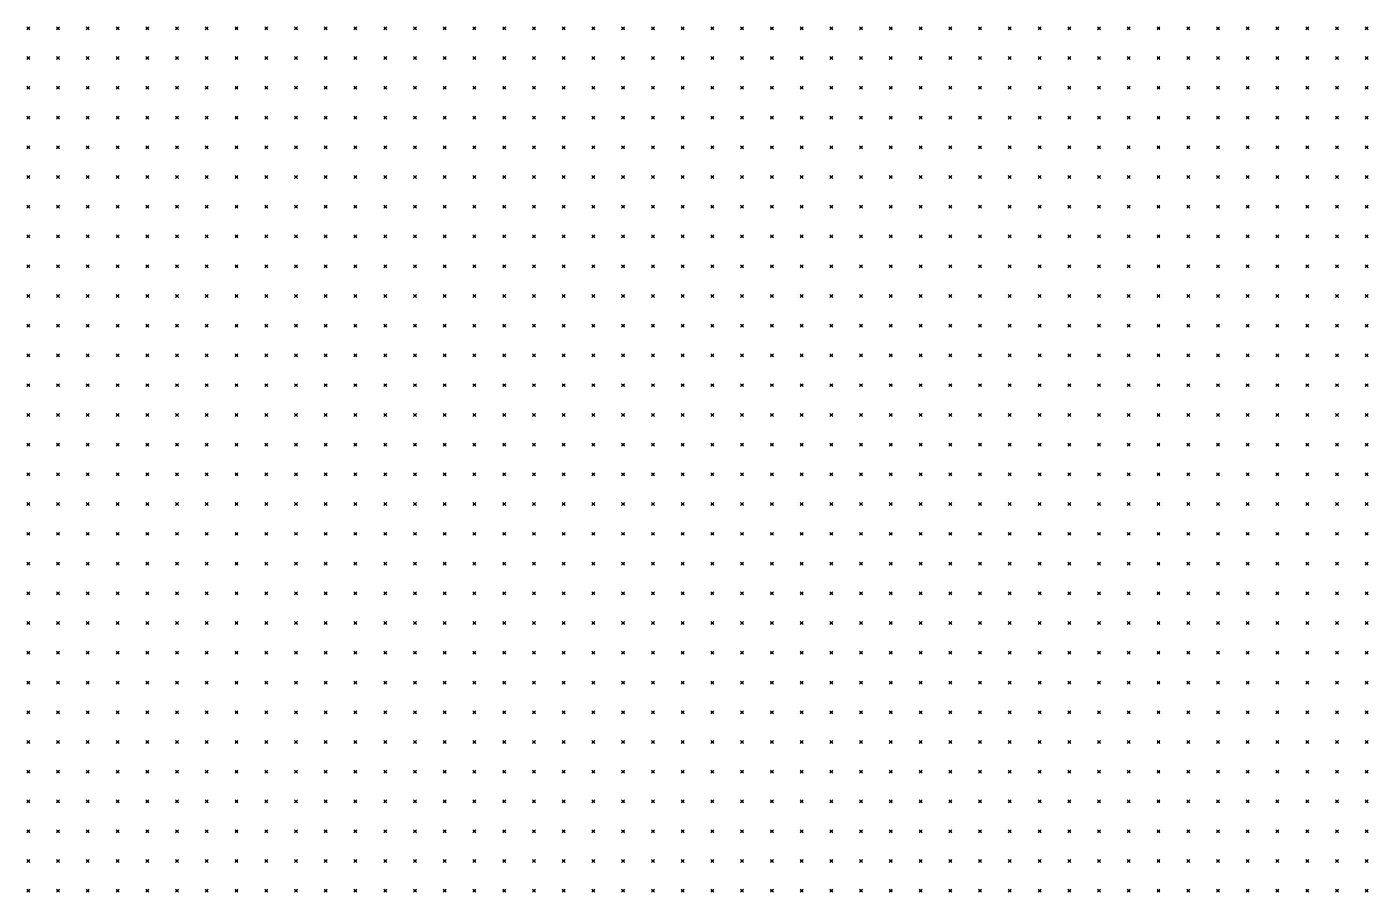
# Model space of a CAD drawing. Header units: metres. Extents: x 441556 to 446409, y 432338 to 461058.
# Drawn here: x 443820.1 to 443955.3, y 446381 to 446468.3 of the extents above; entities that cross this region are included whole.
import ezdxf

# ---------------------------------------------------------------- set-up
doc = ezdxf.new("R2010")
doc.units = ezdxf.units.M
doc.header["$MEASUREMENT"] = 0
doc.header["$PDMODE"] = 35
doc.header["$PDSIZE"] = 0.15
doc.layers.add('DTM-NOK-RevN_POINTS', color=91, linetype='Continuous')

msp = doc.modelspace()

# ---------------------------------------------------------------- linework, layer by layer
at = {"layer": 'DTM-NOK-RevN_POINTS'}
for p in [(443820.218, 446468.13, 390.985), (443823.217, 446468.13, 391.127), (443826.217, 446468.13, 391.401), (443829.216, 446468.13, 391.705), (443832.215, 446468.13, 391.926), (443835.215, 446468.13, 392.197), (443838.214, 446468.13, 392.33), (443841.213, 446468.13, 392.524), (443844.213, 446468.13, 392.524), (443847.212, 446468.13, 392.703), (443850.212, 446468.13, 392.93), (443853.211, 446468.13, 393.274), (443856.21, 446468.13, 393.305), (443859.21, 446468.13, 393.556), (443862.209, 446468.13, 393.465), (443865.208, 446468.13, 393.552), (443868.208, 446468.13, 393.683), (443871.207, 446468.13, 393.956), (443874.206, 446468.13, 394.434), (443877.206, 446468.13, 394.216), (443880.205, 446468.13, 393.683), (443883.205, 446468.13, 393.668), (443886.204, 446468.13, 394.244), (443889.203, 446468.13, 394.38), (443892.203, 446468.13, 394.377), (443895.202, 446468.13, 394.673), (443898.201, 446468.13, 394.567), (443901.201, 446468.13, 394.815), (443904.2, 446468.13, 394.869), (443907.199, 446468.13, 395.172), (443910.199, 446468.13, 395.355), (443913.198, 446468.13, 395.365), (443916.197, 446468.13, 395.409), (443919.197, 446468.13, 395.561), (443922.196, 446468.13, 395.744), (443925.196, 446468.13, 395.605), (443928.195, 446468.13, 395.557), (443931.194, 446468.13, 395.527), (443934.194, 446468.13, 395.519), (443937.193, 446468.13, 395.564), (443940.192, 446468.13, 395.575), (443943.192, 446468.13, 395.694), (443946.191, 446468.13, 395.656), (443949.19, 446468.13, 395.692), (443952.19, 446468.13, 395.609), (443955.189, 446468.13, 395.585), (443820.218, 446465.131, 391.518), (443823.217, 446465.131, 391.84), (443826.217, 446465.131, 392.115), (443829.216, 446465.131, 392.398), (443832.215, 446465.131, 392.664), (443835.215, 446465.131, 392.997), (443838.214, 446465.131, 393.18), (443841.213, 446465.131, 393.377), (443844.213, 446465.131, 393.5), (443847.212, 446465.131, 393.646), (443850.212, 446465.131, 393.909), (443853.211, 446465.131, 393.968), (443856.21, 446465.131, 394.068), (443859.21, 446465.131, 394.133), (443862.209, 446465.131, 394.186), (443865.208, 446465.131, 394.496), (443868.208, 446465.131, 395.043), (443871.207, 446465.131, 395.32), (443874.206, 446465.131, 395.02), (443877.206, 446465.131, 394.433), (443880.205, 446465.131, 394.308), (443883.205, 446465.131, 394.97), (443886.204, 446465.131, 394.957), (443889.203, 446465.131, 395.013), (443892.203, 446465.131, 395.169), (443895.202, 446465.131, 395.268), (443898.201, 446465.131, 395.289), (443901.201, 446465.131, 395.395), (443904.2, 446465.131, 395.632), (443907.199, 446465.131, 395.9), (443910.199, 446465.131, 395.989), (443913.198, 446465.131, 396.137), (443916.197, 446465.131, 396.231), (443919.197, 446465.131, 396.29), (443922.196, 446465.131, 396.418), (443925.196, 446465.131, 396.413), (443928.195, 446465.131, 396.273), (443931.194, 446465.131, 396.314), (443934.194, 446465.131, 396.291), (443937.193, 446465.131, 396.25), (443940.192, 446465.131, 396.374), (443943.192, 446465.131, 396.435), (443946.191, 446465.131, 396.462), (443949.19, 446465.131, 396.482), (443952.19, 446465.131, 396.539), (443955.189, 446465.131, 396.511), (443820.218, 446462.131, 392.118), (443823.217, 446462.131, 392.489), (443826.217, 446462.131, 392.779), (443829.216, 446462.131, 393.125), (443832.215, 446462.131, 393.476), (443835.215, 446462.131, 393.718), (443838.214, 446462.131, 393.903), (443841.213, 446462.131, 394.057), (443844.213, 446462.131, 394.38), (443847.212, 446462.131, 394.419), (443850.212, 446462.131, 394.641), (443853.211, 446462.131, 394.743), (443856.21, 446462.131, 394.745), (443859.21, 446462.131, 394.813), (443862.209, 446462.131, 395.26), (443865.208, 446462.131, 395.58), (443868.208, 446462.131, 395.896), (443871.207, 446462.131, 395.849), (443874.206, 446462.131, 395.344), (443877.206, 446462.131, 394.876), (443880.205, 446462.131, 395.362), (443883.205, 446462.131, 395.704), (443886.204, 446462.131, 395.604), (443889.203, 446462.131, 395.785), (443892.203, 446462.131, 395.952), (443895.202, 446462.131, 395.962), (443898.201, 446462.131, 395.984), (443901.201, 446462.131, 396.033), (443904.2, 446462.131, 396.254), (443907.199, 446462.131, 396.533), (443910.199, 446462.131, 396.774), (443913.198, 446462.131, 396.941), (443916.197, 446462.131, 397.08), (443919.197, 446462.131, 397.163), (443922.196, 446462.131, 397.372), (443925.196, 446462.131, 397.298), (443928.195, 446462.131, 397.082), (443931.194, 446462.131, 397.013), (443934.194, 446462.131, 396.973), (443937.193, 446462.131, 397.094), (443940.192, 446462.131, 397.162), (443943.192, 446462.131, 397.295), (443946.191, 446462.131, 397.329), (443949.19, 446462.131, 397.346), (443952.19, 446462.131, 397.473), (443955.189, 446462.131, 397.474), (443820.218, 446459.132, 392.744), (443823.217, 446459.132, 393.052), (443826.217, 446459.132, 393.454), (443829.216, 446459.132, 393.839), (443832.215, 446459.132, 394.176), (443835.215, 446459.132, 394.474), (443838.214, 446459.132, 394.673), (443841.213, 446459.132, 394.678), (443844.213, 446459.132, 394.732), (443847.212, 446459.132, 395.099), (443850.212, 446459.132, 395.337), (443853.211, 446459.132, 395.464), (443856.21, 446459.132, 395.505), (443859.21, 446459.132, 395.517), (443862.209, 446459.132, 395.83), (443865.208, 446459.132, 396.426), (443868.208, 446459.132, 396.587), (443871.207, 446459.132, 396.313), (443874.206, 446459.132, 395.757), (443877.206, 446459.132, 395.66), (443880.205, 446459.132, 396.388), (443883.205, 446459.132, 396.392), (443886.204, 446459.132, 396.33), (443889.203, 446459.132, 396.482), (443892.203, 446459.132, 396.617), (443895.202, 446459.132, 396.746), (443898.201, 446459.132, 397.019), (443901.201, 446459.132, 397.08), (443904.2, 446459.132, 397.219), (443907.199, 446459.132, 397.44), (443910.199, 446459.132, 397.683), (443913.198, 446459.132, 397.825), (443916.197, 446459.132, 397.982), (443919.197, 446459.132, 397.967), (443922.196, 446459.132, 398.205), (443925.196, 446459.132, 398.049), (443928.195, 446459.132, 397.928), (443931.194, 446459.132, 397.871), (443934.194, 446459.132, 397.914), (443937.193, 446459.132, 398.012), (443940.192, 446459.132, 398.07), (443943.192, 446459.132, 398.069), (443946.191, 446459.132, 398.167), (443949.19, 446459.132, 398.334), (443952.19, 446459.132, 398.385), (443955.189, 446459.132, 398.616), (443820.218, 446456.133, 393.311), (443823.217, 446456.133, 393.634), (443826.217, 446456.133, 394.104), (443829.216, 446456.133, 394.589), (443832.215, 446456.133, 394.938), (443835.215, 446456.133, 395.205), (443838.214, 446456.133, 395.305), (443841.213, 446456.133, 395.305), (443844.213, 446456.133, 395.234), (443847.212, 446456.133, 395.862), (443850.212, 446456.133, 395.839), (443853.211, 446456.133, 396.182), (443856.21, 446456.133, 396.233), (443859.21, 446456.133, 396.394), (443862.209, 446456.133, 396.737), (443865.208, 446456.133, 396.888), (443868.208, 446456.133, 397.015), (443871.207, 446456.133, 396.667), (443874.206, 446456.133, 396.336), (443877.206, 446456.133, 396.943), (443880.205, 446456.133, 397.143), (443883.205, 446456.133, 396.846), (443886.204, 446456.133, 396.887), (443889.203, 446456.133, 397.007), (443892.203, 446456.133, 397.275), (443895.202, 446456.133, 397.475), (443898.201, 446456.133, 397.763), (443901.201, 446456.133, 397.918), (443904.2, 446456.133, 398.103), (443907.199, 446456.133, 398.321), (443910.199, 446456.133, 398.723), (443913.198, 446456.133, 398.779), (443916.197, 446456.133, 398.931), (443919.197, 446456.133, 398.928), (443922.196, 446456.133, 399.118), (443925.196, 446456.133, 399.027), (443928.195, 446456.133, 398.895), (443931.194, 446456.133, 398.836), (443934.194, 446456.133, 398.89), (443937.193, 446456.133, 398.938), (443940.192, 446456.133, 399.1), (443943.192, 446456.133, 399.169), (443946.191, 446456.133, 399.258), (443949.19, 446456.133, 399.362), (443952.19, 446456.133, 399.45), (443955.189, 446456.133, 399.859), (443820.218, 446453.133, 394.015), (443823.217, 446453.133, 394.46), (443826.217, 446453.133, 394.846), (443829.216, 446453.133, 395.204), (443832.215, 446453.133, 395.638), (443835.215, 446453.133, 395.859), (443838.214, 446453.133, 395.804), (443841.213, 446453.133, 395.955), (443844.213, 446453.133, 396.246), (443847.212, 446453.133, 396.416), (443850.212, 446453.133, 396.477), (443853.211, 446453.133, 396.712), (443856.21, 446453.133, 396.812), (443859.21, 446453.133, 397.086), (443862.209, 446453.133, 397.096), (443865.208, 446453.133, 397.455), (443868.208, 446453.133, 397.239), (443871.207, 446453.133, 397.137), (443874.206, 446453.133, 396.934), (443877.206, 446453.133, 397.826), (443880.205, 446453.133, 397.704), (443883.205, 446453.133, 397.676), (443886.204, 446453.133, 397.617), (443889.203, 446453.133, 397.6), (443892.203, 446453.133, 397.775), (443895.202, 446453.133, 398.257), (443898.201, 446453.133, 398.554), (443901.201, 446453.133, 398.7), (443904.2, 446453.133, 398.988), (443907.199, 446453.133, 399.261), (443910.199, 446453.133, 399.53), (443913.198, 446453.133, 399.638), (443916.197, 446453.133, 399.836), (443919.197, 446453.133, 399.979), (443922.196, 446453.133, 400.096), (443925.196, 446453.133, 400.106), (443928.195, 446453.133, 399.859), (443931.194, 446453.133, 399.746), (443934.194, 446453.133, 399.841), (443937.193, 446453.133, 399.932), (443940.192, 446453.133, 400.09), (443943.192, 446453.133, 400.267), (443946.191, 446453.133, 400.331), (443949.19, 446453.133, 400.422), (443952.19, 446453.133, 400.531), (443955.189, 446453.133, 400.585), (443820.218, 446450.134, 394.914), (443823.217, 446450.134, 395.23), (443826.217, 446450.134, 395.617), (443829.216, 446450.134, 396.013), (443832.215, 446450.134, 396.257), (443835.215, 446450.134, 396.586), (443838.214, 446450.134, 396.905), (443841.213, 446450.134, 396.943), (443844.213, 446450.134, 397.204), (443847.212, 446450.134, 397.377), (443850.212, 446450.134, 397.553), (443853.211, 446450.134, 397.547), (443856.21, 446450.134, 397.534), (443859.21, 446450.134, 397.664), (443862.209, 446450.134, 397.949), (443865.208, 446450.134, 398.064), (443868.208, 446450.134, 397.886), (443871.207, 446450.134, 398.148), (443874.206, 446450.134, 397.67), (443877.206, 446450.134, 398.096), (443880.205, 446450.134, 398.598), (443883.205, 446450.134, 398.395), (443886.204, 446450.134, 398.29), (443889.203, 446450.134, 398.341), (443892.203, 446450.134, 398.357), (443895.202, 446450.134, 398.75), (443898.201, 446450.134, 399.252), (443901.201, 446450.134, 399.551), (443904.2, 446450.134, 399.823), (443907.199, 446450.134, 400.042), (443910.199, 446450.134, 400.52), (443913.198, 446450.134, 400.602), (443916.197, 446450.134, 400.926), (443919.197, 446450.134, 400.98), (443922.196, 446450.134, 401.112), (443925.196, 446450.134, 401.145), (443928.195, 446450.134, 401.021), (443931.194, 446450.134, 400.889), (443934.194, 446450.134, 400.99), (443937.193, 446450.134, 401.089), (443940.192, 446450.134, 401.108), (443943.192, 446450.134, 401.311), (443946.191, 446450.134, 401.339), (443949.19, 446450.134, 401.582), (443952.19, 446450.134, 401.604), (443955.189, 446450.134, 401.743), (443820.218, 446447.135, 395.723), (443823.217, 446447.135, 396.113), (443826.217, 446447.135, 396.395), (443829.216, 446447.135, 396.7), (443832.215, 446447.135, 397.057), (443835.215, 446447.135, 397.216), (443838.214, 446447.135, 397.413), (443841.213, 446447.135, 397.725), (443844.213, 446447.135, 397.916), (443847.212, 446447.135, 398.122), (443850.212, 446447.135, 398.277), (443853.211, 446447.135, 398.405), (443856.21, 446447.135, 398.61), (443859.21, 446447.135, 398.508), (443862.209, 446447.135, 398.726), (443865.208, 446447.135, 398.673), (443868.208, 446447.135, 398.872), (443871.207, 446447.135, 398.519), (443874.206, 446447.135, 398.395), (443877.206, 446447.135, 398.065), (443880.205, 446447.135, 399.189), (443883.205, 446447.135, 399.303), (443886.204, 446447.135, 398.961), (443889.203, 446447.135, 398.784), (443892.203, 446447.135, 398.879), (443895.202, 446447.135, 399.342), (443898.201, 446447.135, 399.815), (443901.201, 446447.135, 400.374), (443904.2, 446447.135, 400.725), (443907.199, 446447.135, 401.036), (443910.199, 446447.135, 401.546), (443913.198, 446447.135, 401.578), (443916.197, 446447.135, 401.628), (443919.197, 446447.135, 401.773), (443922.196, 446447.135, 402.02), (443925.196, 446447.135, 402.106), (443928.195, 446447.135, 402.048), (443931.194, 446447.135, 401.85), (443934.194, 446447.135, 402.083), (443937.193, 446447.135, 402.099), (443940.192, 446447.135, 402.28), (443943.192, 446447.135, 402.408), (443946.191, 446447.135, 402.547), (443949.19, 446447.135, 402.691), (443952.19, 446447.135, 402.745), (443955.189, 446447.135, 402.984), (443820.218, 446444.135, 396.483), (443823.217, 446444.135, 396.788), (443826.217, 446444.135, 397.06), (443829.216, 446444.135, 397.462), (443832.215, 446444.135, 397.853), (443835.215, 446444.135, 397.967), (443838.214, 446444.135, 398.2), (443841.213, 446444.135, 398.604), (443844.213, 446444.135, 398.774), (443847.212, 446444.135, 399.037), (443850.212, 446444.135, 398.944), (443853.211, 446444.135, 399.274), (443856.21, 446444.135, 399.407), (443859.21, 446444.135, 399.607), (443862.209, 446444.135, 399.775), (443865.208, 446444.135, 399.868), (443868.208, 446444.135, 399.687), (443871.207, 446444.135, 399.506), (443874.206, 446444.135, 399.249), (443877.206, 446444.135, 399.151), (443880.205, 446444.135, 398.952), (443883.205, 446444.135, 399.581), (443886.204, 446444.135, 399.566), (443889.203, 446444.135, 399.427), (443892.203, 446444.135, 399.475), (443895.202, 446444.135, 399.897), (443898.201, 446444.135, 400.533), (443901.201, 446444.135, 401.323), (443904.2, 446444.135, 401.722), (443907.199, 446444.135, 402.027), (443910.199, 446444.135, 402.445), (443913.198, 446444.135, 402.635), (443916.197, 446444.135, 402.737), (443919.197, 446444.135, 402.825), (443922.196, 446444.135, 402.977), (443925.196, 446444.135, 403.18), (443928.195, 446444.135, 403.142), (443931.194, 446444.135, 402.992), (443934.194, 446444.135, 403.143), (443937.193, 446444.135, 403.338), (443940.192, 446444.135, 403.456), (443943.192, 446444.135, 403.544), (443946.191, 446444.135, 403.662), (443949.19, 446444.135, 403.754), (443952.19, 446444.135, 404.012), (443955.189, 446444.135, 404.167), (443820.218, 446441.136, 397.362), (443823.217, 446441.136, 397.647), (443826.217, 446441.136, 397.888), (443829.216, 446441.136, 398.312), (443832.215, 446441.136, 398.571), (443835.215, 446441.136, 398.79), (443838.214, 446441.136, 399.094), (443841.213, 446441.136, 399.358), (443844.213, 446441.136, 399.54), (443847.212, 446441.136, 399.637), (443850.212, 446441.136, 399.608), (443853.211, 446441.136, 399.577), (443856.21, 446441.136, 400.15), (443859.21, 446441.136, 400.685), (443862.209, 446441.136, 400.764), (443865.208, 446441.136, 400.873), (443868.208, 446441.136, 400.342), (443871.207, 446441.136, 400.465), (443874.206, 446441.136, 400.626), (443877.206, 446441.136, 400.373), (443880.205, 446441.136, 399.904), (443883.205, 446441.136, 399.543), (443886.204, 446441.136, 400.263), (443889.203, 446441.136, 400.519), (443892.203, 446441.136, 400.628), (443895.202, 446441.136, 400.719), (443898.201, 446441.136, 401.225), (443901.201, 446441.136, 402.037), (443904.2, 446441.136, 402.738), (443907.199, 446441.136, 403.053), (443910.199, 446441.136, 403.289), (443913.198, 446441.136, 403.61), (443916.197, 446441.136, 403.794), (443919.197, 446441.136, 403.987), (443922.196, 446441.136, 404.21), (443925.196, 446441.136, 404.152), (443928.195, 446441.136, 404.086), (443931.194, 446441.136, 404.095), (443934.194, 446441.136, 404.462), (443937.193, 446441.136, 404.525), (443940.192, 446441.136, 404.566), (443943.192, 446441.136, 404.653), (443946.191, 446441.136, 404.811), (443949.19, 446441.136, 404.737), (443952.19, 446441.136, 405.147), (443955.189, 446441.136, 405.657), (443820.218, 446438.136, 398.227), (443823.217, 446438.136, 398.385), (443826.217, 446438.136, 398.782), (443829.216, 446438.136, 398.992), (443832.215, 446438.136, 399.315), (443835.215, 446438.136, 399.433), (443838.214, 446438.136, 399.825), (443841.213, 446438.136, 400.104), (443844.213, 446438.136, 400.334), (443847.212, 446438.136, 400.31), (443850.212, 446438.136, 400.572), (443853.211, 446438.136, 400.754), (443856.21, 446438.136, 400.652), (443859.21, 446438.136, 401.043), (443862.209, 446438.136, 401.527), (443865.208, 446438.136, 401.536), (443868.208, 446438.136, 401.326), (443871.207, 446438.136, 401.77), (443874.206, 446438.136, 401.546), (443877.206, 446438.136, 401.072), (443880.205, 446438.136, 400.62), (443883.205, 446438.136, 400.474), (443886.204, 446438.136, 400.374), (443889.203, 446438.136, 400.673), (443892.203, 446438.136, 401.176), (443895.202, 446438.136, 401.698), (443898.201, 446438.136, 402.129), (443901.201, 446438.136, 402.858), (443904.2, 446438.136, 403.404), (443907.199, 446438.136, 404.067), (443910.199, 446438.136, 404.267), (443913.198, 446438.136, 404.694), (443916.197, 446438.136, 404.826), (443919.197, 446438.136, 404.959), (443922.196, 446438.136, 405.177), (443925.196, 446438.136, 405.341), (443928.195, 446438.136, 405.251), (443931.194, 446438.136, 405.306), (443934.194, 446438.136, 405.475), (443937.193, 446438.136, 405.673), (443940.192, 446438.136, 405.7), (443943.192, 446438.136, 405.882), (443946.191, 446438.136, 406.085), (443949.19, 446438.136, 406.236), (443952.19, 446438.136, 406.439), (443955.189, 446438.136, 406.813), (443820.218, 446435.137, 398.988), (443823.217, 446435.137, 399.243), (443826.217, 446435.137, 399.537), (443829.216, 446435.137, 399.912), (443832.215, 446435.137, 400.252), (443835.215, 446435.137, 400.556), (443838.214, 446435.137, 400.912), (443841.213, 446435.137, 401.157), (443844.213, 446435.137, 401.276), (443847.212, 446435.137, 401.417), (443850.212, 446435.137, 401.376), (443853.211, 446435.137, 401.16), (443856.21, 446435.137, 401.433), (443859.21, 446435.137, 401.977), (443862.209, 446435.137, 402.242), (443865.208, 446435.137, 402.443), (443868.208, 446435.137, 402.397), (443871.207, 446435.137, 402.358), (443874.206, 446435.137, 402.208), (443877.206, 446435.137, 402.199), (443880.205, 446435.137, 401.654), (443883.205, 446435.137, 401.313), (443886.204, 446435.137, 401.651), (443889.203, 446435.137, 401.406), (443892.203, 446435.137, 401.557), (443895.202, 446435.137, 401.777), (443898.201, 446435.137, 402.501), (443901.201, 446435.137, 403.334), (443904.2, 446435.137, 404.214), (443907.199, 446435.137, 405.046), (443910.199, 446435.137, 405.502), (443913.198, 446435.137, 405.964), (443916.197, 446435.137, 405.838), (443919.197, 446435.137, 406.068), (443922.196, 446435.137, 406.456), (443925.196, 446435.137, 406.836), (443928.195, 446435.137, 406.642), (443931.194, 446435.137, 406.385), (443934.194, 446435.137, 406.537), (443937.193, 446435.137, 406.888), (443940.192, 446435.137, 406.846), (443943.192, 446435.137, 407.137), (443946.191, 446435.137, 407.417), (443949.19, 446435.137, 407.574), (443952.19, 446435.137, 407.932), (443955.189, 446435.137, 408.287), (443820.218, 446432.138, 399.87), (443823.217, 446432.138, 400.071), (443826.217, 446432.138, 400.428), (443829.216, 446432.138, 400.805), (443832.215, 446432.138, 401.084), (443835.215, 446432.138, 401.39), (443838.214, 446432.138, 401.672), (443841.213, 446432.138, 402.129), (443844.213, 446432.138, 401.582), (443847.212, 446432.138, 402.098), (443850.212, 446432.138, 402.487), (443853.211, 446432.138, 402.248), (443856.21, 446432.138, 402.685), (443859.21, 446432.138, 403.084), (443862.209, 446432.138, 403.324), (443865.208, 446432.138, 403.406), (443868.208, 446432.138, 403.494), (443871.207, 446432.138, 403.582), (443874.206, 446432.138, 403.577), (443877.206, 446432.138, 403.517), (443880.205, 446432.138, 402.921), (443883.205, 446432.138, 402.515), (443886.204, 446432.138, 402.432), (443889.203, 446432.138, 402.356), (443892.203, 446432.138, 402.765), (443895.202, 446432.138, 402.957), (443898.201, 446432.138, 403.391), (443901.201, 446432.138, 403.788), (443904.2, 446432.138, 404.419), (443907.199, 446432.138, 405.209), (443910.199, 446432.138, 405.845), (443913.198, 446432.138, 406.396), (443916.197, 446432.138, 406.746), (443919.197, 446432.138, 407.066), (443922.196, 446432.138, 407.745), (443925.196, 446432.138, 407.585), (443928.195, 446432.138, 407.551), (443931.194, 446432.138, 407.449), (443934.194, 446432.138, 407.755), (443937.193, 446432.138, 408.081), (443940.192, 446432.138, 408.184), (443943.192, 446432.138, 408.353), (443946.191, 446432.138, 408.68), (443949.19, 446432.138, 408.822), (443952.19, 446432.138, 409.281), (443955.189, 446432.138, 409.784), (443820.218, 446429.138, 400.642), (443823.217, 446429.138, 400.839), (443826.217, 446429.138, 401.307), (443829.216, 446429.138, 401.731), (443832.215, 446429.138, 402.062), (443835.215, 446429.138, 402.41), (443838.214, 446429.138, 402.573), (443841.213, 446429.138, 402.94), (443844.213, 446429.138, 403.076), (443847.212, 446429.138, 403.109), (443850.212, 446429.138, 403.398), (443853.211, 446429.138, 403.36), (443856.21, 446429.138, 403.638), (443859.21, 446429.138, 404.271), (443862.209, 446429.138, 404.468), (443865.208, 446429.138, 404.348), (443868.208, 446429.138, 404.806), (443871.207, 446429.138, 405.031), (443874.206, 446429.138, 404.927), (443877.206, 446429.138, 404.596), (443880.205, 446429.138, 404.089), (443883.205, 446429.138, 403.794), (443886.204, 446429.138, 403.264), (443889.203, 446429.138, 403.188), (443892.203, 446429.138, 403.465), (443895.202, 446429.138, 404.344), (443898.201, 446429.138, 404.839), (443901.201, 446429.138, 405.243), (443904.2, 446429.138, 405.54), (443907.199, 446429.138, 406.357), (443910.199, 446429.138, 406.561), (443913.198, 446429.138, 407.068), (443916.197, 446429.138, 407.339), (443919.197, 446429.138, 407.992), (443922.196, 446429.138, 408.777), (443925.196, 446429.138, 408.801), (443928.195, 446429.138, 408.621), (443931.194, 446429.138, 408.712), (443934.194, 446429.138, 409.1), (443937.193, 446429.138, 409.243), (443940.192, 446429.138, 409.423), (443943.192, 446429.138, 409.82), (443946.191, 446429.138, 409.973), (443949.19, 446429.138, 410.256), (443952.19, 446429.138, 410.954), (443955.189, 446429.138, 411.37), (443820.218, 446426.139, 401.448), (443823.217, 446426.139, 401.742), (443826.217, 446426.139, 402.163), (443829.216, 446426.139, 402.544), (443832.215, 446426.139, 402.932), (443835.215, 446426.139, 403.303), (443838.214, 446426.139, 403.591), (443841.213, 446426.139, 403.849), (443844.213, 446426.139, 404.27), (443847.212, 446426.139, 404.296), (443850.212, 446426.139, 404.443), (443853.211, 446426.139, 404.761), (443856.21, 446426.139, 404.758), (443859.21, 446426.139, 405.09), (443862.209, 446426.139, 405.342), (443865.208, 446426.139, 405.669), (443868.208, 446426.139, 405.857), (443871.207, 446426.139, 405.877), (443874.206, 446426.139, 405.743), (443877.206, 446426.139, 405.444), (443880.205, 446426.139, 405.271), (443883.205, 446426.139, 404.805), (443886.204, 446426.139, 404.523), (443889.203, 446426.139, 404.228), (443892.203, 446426.139, 404.42), (443895.202, 446426.139, 405.003), (443898.201, 446426.139, 405.941), (443901.201, 446426.139, 406.755), (443904.2, 446426.139, 408.04), (443907.199, 446426.139, 408.74), (443910.199, 446426.139, 409.409), (443913.198, 446426.139, 409.301), (443916.197, 446426.139, 409.205), (443919.197, 446426.139, 408.876), (443922.196, 446426.139, 409.145), (443925.196, 446426.139, 409.735), (443928.195, 446426.139, 410.008), (443931.194, 446426.139, 410.126), (443934.194, 446426.139, 410.365), (443937.193, 446426.139, 410.477), (443940.192, 446426.139, 410.733), (443943.192, 446426.139, 411.111), (443946.191, 446426.139, 411.499), (443949.19, 446426.139, 411.718), (443952.19, 446426.139, 412.308), (443955.189, 446426.139, 413.012), (443820.218, 446423.14, 402.255), (443823.217, 446423.14, 402.54), (443826.217, 446423.14, 402.862), (443829.216, 446423.14, 403.405), (443832.215, 446423.14, 403.84), (443835.215, 446423.14, 404.284), (443838.214, 446423.14, 404.637), (443841.213, 446423.14, 404.81), (443844.213, 446423.14, 405.112), (443847.212, 446423.14, 405.231), (443850.212, 446423.14, 405.379), (443853.211, 446423.14, 405.519), (443856.21, 446423.14, 405.9), (443859.21, 446423.14, 406.148), (443862.209, 446423.14, 406.5), (443865.208, 446423.14, 406.842), (443868.208, 446423.14, 407.012), (443871.207, 446423.14, 407.085), (443874.206, 446423.14, 406.69), (443877.206, 446423.14, 406.835), (443880.205, 446423.14, 406.418), (443883.205, 446423.14, 406.102), (443886.204, 446423.14, 406.001), (443889.203, 446423.14, 405.808), (443892.203, 446423.14, 406.022), (443895.202, 446423.14, 406.315), (443898.201, 446423.14, 406.986), (443901.201, 446423.14, 407.954), (443904.2, 446423.14, 408.881), (443907.199, 446423.14, 410.039), (443910.199, 446423.14, 410.688), (443913.198, 446423.14, 410.973), (443916.197, 446423.14, 411.185), (443919.197, 446423.14, 410.51), (443922.196, 446423.14, 410.096), (443925.196, 446423.14, 410.219), (443928.195, 446423.14, 410.816), (443931.194, 446423.14, 411.581), (443934.194, 446423.14, 411.778), (443937.193, 446423.14, 412.076), (443940.192, 446423.14, 412.156), (443943.192, 446423.14, 412.687), (443946.191, 446423.14, 413.153), (443949.19, 446423.14, 413.644), (443952.19, 446423.14, 414.096), (443955.189, 446423.14, 414.984), (443820.218, 446420.14, 403.083), (443823.217, 446420.14, 403.494), (443826.217, 446420.14, 403.937), (443829.216, 446420.14, 404.402), (443832.215, 446420.14, 404.843), (443835.215, 446420.14, 405.319), (443838.214, 446420.14, 405.666), (443841.213, 446420.14, 405.321), (443844.213, 446420.14, 405.764), (443847.212, 446420.14, 405.917), (443850.212, 446420.14, 406.31), (443853.211, 446420.14, 406.826), (443856.21, 446420.14, 406.688), (443859.21, 446420.14, 407.242), (443862.209, 446420.14, 407.725), (443865.208, 446420.14, 408.204), (443868.208, 446420.14, 408.349), (443871.207, 446420.14, 408.298), (443874.206, 446420.14, 408.225), (443877.206, 446420.14, 408.419), (443880.205, 446420.14, 408.061), (443883.205, 446420.14, 407.908), (443886.204, 446420.14, 407.592), (443889.203, 446420.14, 407.516), (443892.203, 446420.14, 407.94), (443895.202, 446420.14, 408.17), (443898.201, 446420.14, 408.787), (443901.201, 446420.14, 409.828), (443904.2, 446420.14, 410.378), (443907.199, 446420.14, 411.435), (443910.199, 446420.14, 411.967), (443913.198, 446420.14, 412.091), (443916.197, 446420.14, 411.798), (443919.197, 446420.14, 411.358), (443922.196, 446420.14, 410.953), (443925.196, 446420.14, 411.146), (443928.195, 446420.14, 411.474), (443931.194, 446420.14, 411.845), (443934.194, 446420.14, 412.564), (443937.193, 446420.14, 413.156), (443940.192, 446420.14, 413.826), (443943.192, 446420.14, 414.211), (443946.191, 446420.14, 414.894), (443949.19, 446420.14, 415.528), (443952.19, 446420.14, 416.019), (443955.189, 446420.14, 417.045), (443820.218, 446417.141, 403.973), (443823.217, 446417.141, 404.426), (443826.217, 446417.141, 404.876), (443829.216, 446417.141, 405.298), (443832.215, 446417.141, 405.806), (443835.215, 446417.141, 406.309), (443838.214, 446417.141, 406.823), (443841.213, 446417.141, 407.035), (443844.213, 446417.141, 407.352), (443847.212, 446417.141, 407.516), (443850.212, 446417.141, 407.94), (443853.211, 446417.141, 408.45), (443856.21, 446417.141, 408.621), (443859.21, 446417.141, 408.945), (443862.209, 446417.141, 408.985), (443865.208, 446417.141, 409.157), (443868.208, 446417.141, 409.535), (443871.207, 446417.141, 409.521), (443874.206, 446417.141, 409.826), (443877.206, 446417.141, 409.825), (443880.205, 446417.141, 409.375), (443883.205, 446417.141, 409.45), (443886.204, 446417.141, 409.264), (443889.203, 446417.141, 409.403), (443892.203, 446417.141, 409.628), (443895.202, 446417.141, 410.149), (443898.201, 446417.141, 410.819), (443901.201, 446417.141, 411.581), (443904.2, 446417.141, 412.267), (443907.199, 446417.141, 412.633), (443910.199, 446417.141, 412.941), (443913.198, 446417.141, 412.884), (443916.197, 446417.141, 412.344), (443919.197, 446417.141, 411.746), (443922.196, 446417.141, 411.807), (443925.196, 446417.141, 412.26), (443928.195, 446417.141, 412.677), (443931.194, 446417.141, 413.108), (443934.194, 446417.141, 413.348), (443937.193, 446417.141, 413.671), (443940.192, 446417.141, 414.305), (443943.192, 446417.141, 414.902), (443946.191, 446417.141, 415.49), (443949.19, 446417.141, 416.07), (443952.19, 446417.141, 416.902), (443955.189, 446417.141, 417.594), (443820.218, 446414.142, 404.995), (443823.217, 446414.142, 405.379), (443826.217, 446414.142, 405.855), (443829.216, 446414.142, 406.141), (443832.215, 446414.142, 406.691), (443835.215, 446414.142, 407.254), (443838.214, 446414.142, 407.643), (443841.213, 446414.142, 407.953), (443844.213, 446414.142, 408.311), (443847.212, 446414.142, 408.345), (443850.212, 446414.142, 408.757), (443853.211, 446414.142, 409.619), (443856.21, 446414.142, 410.179), (443859.21, 446414.142, 410.365), (443862.209, 446414.142, 410.048), (443865.208, 446414.142, 410.13), (443868.208, 446414.142, 410.574), (443871.207, 446414.142, 410.761), (443874.206, 446414.142, 410.948), (443877.206, 446414.142, 411.018), (443880.205, 446414.142, 410.726), (443883.205, 446414.142, 410.898), (443886.204, 446414.142, 411.254), (443889.203, 446414.142, 411.479), (443892.203, 446414.142, 411.767), (443895.202, 446414.142, 412.151), (443898.201, 446414.142, 412.698), (443901.201, 446414.142, 413.151), (443904.2, 446414.142, 413.705), (443907.199, 446414.142, 413.961), (443910.199, 446414.142, 414), (443913.198, 446414.142, 413.674), (443916.197, 446414.142, 412.901), (443919.197, 446414.142, 412.299), (443922.196, 446414.142, 412.521), (443925.196, 446414.142, 413.29), (443928.195, 446414.142, 413.873), (443931.194, 446414.142, 414.214), (443934.194, 446414.142, 414.9), (443937.193, 446414.142, 415.259), (443940.192, 446414.142, 415.588), (443943.192, 446414.142, 416.311), (443946.191, 446414.142, 416.696), (443949.19, 446414.142, 417.227), (443952.19, 446414.142, 418.373), (443955.189, 446414.142, 419.129), (443820.218, 446411.142, 405.842), (443823.217, 446411.142, 406.285), (443826.217, 446411.142, 406.679), (443829.216, 446411.142, 407.007), (443832.215, 446411.142, 407.697), (443835.215, 446411.142, 408.237), (443838.214, 446411.142, 408.659), (443841.213, 446411.142, 409.29), (443844.213, 446411.142, 409.599), (443847.212, 446411.142, 409.991), (443850.212, 446411.142, 410.346), (443853.211, 446411.142, 410.861), (443856.21, 446411.142, 411.184), (443859.21, 446411.142, 411.437), (443862.209, 446411.142, 411.555), (443865.208, 446411.142, 411.802), (443868.208, 446411.142, 411.811), (443871.207, 446411.142, 411.871), (443874.206, 446411.142, 412.078), (443877.206, 446411.142, 412.268), (443880.205, 446411.142, 412.22), (443883.205, 446411.142, 412.418), (443886.204, 446411.142, 412.67), (443889.203, 446411.142, 413.102), (443892.203, 446411.142, 413.351), (443895.202, 446411.142, 414.133), (443898.201, 446411.142, 414.657), (443901.201, 446411.142, 414.95), (443904.2, 446411.142, 415.276), (443907.199, 446411.142, 415.29), (443910.199, 446411.142, 415.119), (443913.198, 446411.142, 414.111), (443916.197, 446411.142, 413.308), (443919.197, 446411.142, 412.978), (443922.196, 446411.142, 413.507), (443925.196, 446411.142, 414.257), (443928.195, 446411.142, 415.266), (443931.194, 446411.142, 415.612), (443934.194, 446411.142, 415.895), (443937.193, 446411.142, 416.381), (443940.192, 446411.142, 417.337), (443943.192, 446411.142, 418.044), (443946.191, 446411.142, 418.632), (443949.19, 446411.142, 419.155), (443952.19, 446411.142, 419.978), (443955.189, 446411.142, 421.235), (443820.218, 446408.143, 406.777), (443823.217, 446408.143, 407.1), (443826.217, 446408.143, 407.433), (443829.216, 446408.143, 407.975), (443832.215, 446408.143, 408.564), (443835.215, 446408.143, 409.279), (443838.214, 446408.143, 409.696), (443841.213, 446408.143, 410.251), (443844.213, 446408.143, 410.832), (443847.212, 446408.143, 411.113), (443850.212, 446408.143, 411.549), (443853.211, 446408.143, 411.918), (443856.21, 446408.143, 412.295), (443859.21, 446408.143, 412.656), (443862.209, 446408.143, 413.039), (443865.208, 446408.143, 413.242), (443868.208, 446408.143, 413.29), (443871.207, 446408.143, 413.022), (443874.206, 446408.143, 413.237), (443877.206, 446408.143, 413.482), (443880.205, 446408.143, 413.618), (443883.205, 446408.143, 413.96), (443886.204, 446408.143, 414.449), (443889.203, 446408.143, 414.715), (443892.203, 446408.143, 415.106), (443895.202, 446408.143, 415.66), (443898.201, 446408.143, 416.337), (443901.201, 446408.143, 416.759), (443904.2, 446408.143, 416.724), (443907.199, 446408.143, 416.616), (443910.199, 446408.143, 416.268), (443913.198, 446408.143, 415.234), (443916.197, 446408.143, 414.856), (443919.197, 446408.143, 414.715), (443922.196, 446408.143, 414.917), (443925.196, 446408.143, 416.054), (443928.195, 446408.143, 417.029), (443931.194, 446408.143, 417.244), (443934.194, 446408.143, 417.383), (443937.193, 446408.143, 417.668), (443940.192, 446408.143, 418.535), (443943.192, 446408.143, 419.478), (443946.191, 446408.143, 419.921), (443949.19, 446408.143, 420.606), (443952.19, 446408.143, 421.735), (443955.189, 446408.143, 422.941), (443820.218, 446405.144, 407.798), (443823.217, 446405.144, 408.139), (443826.217, 446405.144, 408.47), (443829.216, 446405.144, 408.982), (443832.215, 446405.144, 409.719), (443835.215, 446405.144, 410.417), (443838.214, 446405.144, 410.989), (443841.213, 446405.144, 411.462), (443844.213, 446405.144, 411.884), (443847.212, 446405.144, 412.307), (443850.212, 446405.144, 412.765), (443853.211, 446405.144, 413.147), (443856.21, 446405.144, 413.465), (443859.21, 446405.144, 413.755), (443862.209, 446405.144, 414.092), (443865.208, 446405.144, 414.33), (443868.208, 446405.144, 414.634), (443871.207, 446405.144, 414.752), (443874.206, 446405.144, 414.831), (443877.206, 446405.144, 415.111), (443880.205, 446405.144, 415.504), (443883.205, 446405.144, 415.871), (443886.204, 446405.144, 416.196), (443889.203, 446405.144, 416.6), (443892.203, 446405.144, 417.068), (443895.202, 446405.144, 417.567), (443898.201, 446405.144, 418.016), (443901.201, 446405.144, 418.169), (443904.2, 446405.144, 418.261), (443907.199, 446405.144, 417.978), (443910.199, 446405.144, 417.446), (443913.198, 446405.144, 416.627), (443916.197, 446405.144, 416.41), (443919.197, 446405.144, 416.642), (443922.196, 446405.144, 417.188), (443925.196, 446405.144, 418.01), (443928.195, 446405.144, 418.579), (443931.194, 446405.144, 418.781), (443934.194, 446405.144, 419.051), (443937.193, 446405.144, 419.454), (443940.192, 446405.144, 419.61), (443943.192, 446405.144, 420.42), (443946.191, 446405.144, 421.156), (443949.19, 446405.144, 421.799), (443952.19, 446405.144, 422.929), (443955.189, 446405.144, 424.458), (443820.218, 446402.144, 408.41), (443823.217, 446402.144, 408.926), (443826.217, 446402.144, 409.421), (443829.216, 446402.144, 410.105), (443832.215, 446402.144, 410.748), (443835.215, 446402.144, 411.283), (443838.214, 446402.144, 412.027), (443841.213, 446402.144, 412.403), (443844.213, 446402.144, 413.014), (443847.212, 446402.144, 413.51), (443850.212, 446402.144, 413.891), (443853.211, 446402.144, 414.265), (443856.21, 446402.144, 414.365), (443859.21, 446402.144, 415.007), (443862.209, 446402.144, 415.229), (443865.208, 446402.144, 415.648), (443868.208, 446402.144, 415.88), (443871.207, 446402.144, 416.165), (443874.206, 446402.144, 416.212), (443877.206, 446402.144, 416.605), (443880.205, 446402.144, 417.114), (443883.205, 446402.144, 417.502), (443886.204, 446402.144, 418.02), (443889.203, 446402.144, 418.503), (443892.203, 446402.144, 418.964), (443895.202, 446402.144, 419.205), (443898.201, 446402.144, 419.499), (443901.201, 446402.144, 419.91), (443904.2, 446402.144, 419.925), (443907.199, 446402.144, 419.628), (443910.199, 446402.144, 419.148), (443913.198, 446402.144, 418.426), (443916.197, 446402.144, 418.299), (443919.197, 446402.144, 418.598), (443922.196, 446402.144, 419.282), (443925.196, 446402.144, 419.609), (443928.195, 446402.144, 420.064), (443931.194, 446402.144, 420.567), (443934.194, 446402.144, 420.589), (443937.193, 446402.144, 421.201), (443940.192, 446402.144, 421.243), (443943.192, 446402.144, 421.465), (443946.191, 446402.144, 422.35), (443949.19, 446402.144, 423.009), (443952.19, 446402.144, 423.97), (443955.189, 446402.144, 425.368), (443820.218, 446399.145, 408.692), (443823.217, 446399.145, 409.813), (443826.217, 446399.145, 410.486), (443829.216, 446399.145, 411.154), (443832.215, 446399.145, 411.87), (443835.215, 446399.145, 412.447), (443838.214, 446399.145, 413.048), (443841.213, 446399.145, 413.531), (443844.213, 446399.145, 414.181), (443847.212, 446399.145, 414.607), (443850.212, 446399.145, 415.015), (443853.211, 446399.145, 415.379), (443856.21, 446399.145, 415.718), (443859.21, 446399.145, 416.19), (443862.209, 446399.145, 416.545), (443865.208, 446399.145, 417.009), (443868.208, 446399.145, 417.178), (443871.207, 446399.145, 417.546), (443874.206, 446399.145, 417.896), (443877.206, 446399.145, 418.354), (443880.205, 446399.145, 418.724), (443883.205, 446399.145, 419.25), (443886.204, 446399.145, 419.853), (443889.203, 446399.145, 420.313), (443892.203, 446399.145, 420.555), (443895.202, 446399.145, 420.956), (443898.201, 446399.145, 421.564), (443901.201, 446399.145, 421.812), (443904.2, 446399.145, 421.687), (443907.199, 446399.145, 421.382), (443910.199, 446399.145, 421.018), (443913.198, 446399.145, 420.561), (443916.197, 446399.145, 420.182), (443919.197, 446399.145, 420.543), (443922.196, 446399.145, 420.968), (443925.196, 446399.145, 421.198), (443928.195, 446399.145, 421.639), (443931.194, 446399.145, 422.087), (443934.194, 446399.145, 422.464), (443937.193, 446399.145, 422.81), (443940.192, 446399.145, 422.967), (443943.192, 446399.145, 423.032), (443946.191, 446399.145, 423.855), (443949.19, 446399.145, 424.719), (443952.19, 446399.145, 425.456), (443955.189, 446399.145, 426.958), (443820.218, 446396.145, 409.524), (443823.217, 446396.145, 410.795), (443826.217, 446396.145, 411.566), (443829.216, 446396.145, 412.222), (443832.215, 446396.145, 412.855), (443835.215, 446396.145, 413.565), (443838.214, 446396.145, 414.137), (443841.213, 446396.145, 414.85), (443844.213, 446396.145, 415.253), (443847.212, 446396.145, 415.747), (443850.212, 446396.145, 416.138), (443853.211, 446396.145, 416.536), (443856.21, 446396.145, 417.148), (443859.21, 446396.145, 417.702), (443862.209, 446396.145, 417.95), (443865.208, 446396.145, 418.216), (443868.208, 446396.145, 418.727), (443871.207, 446396.145, 418.983), (443874.206, 446396.145, 419.477), (443877.206, 446396.145, 419.856), (443880.205, 446396.145, 420.169), (443883.205, 446396.145, 420.975), (443886.204, 446396.145, 421.533), (443889.203, 446396.145, 421.978), (443892.203, 446396.145, 422.461), (443895.202, 446396.145, 422.912), (443898.201, 446396.145, 423.369), (443901.201, 446396.145, 423.751), (443904.2, 446396.145, 423.424), (443907.199, 446396.145, 423.132), (443910.199, 446396.145, 422.771), (443913.198, 446396.145, 422.472), (443916.197, 446396.145, 422.164), (443919.197, 446396.145, 422.163), (443922.196, 446396.145, 422.674), (443925.196, 446396.145, 422.92), (443928.195, 446396.145, 423.262), (443931.194, 446396.145, 423.612), (443934.194, 446396.145, 423.889), (443937.193, 446396.145, 424.337), (443940.192, 446396.145, 424.726), (443943.192, 446396.145, 424.684), (443946.191, 446396.145, 424.906), (443949.19, 446396.145, 425.935), (443952.19, 446396.145, 426.986), (443955.189, 446396.145, 428.287), (443820.218, 446393.146, 411.215), (443823.217, 446393.146, 412.233), (443826.217, 446393.146, 412.91), (443829.216, 446393.146, 413.534), (443832.215, 446393.146, 414.207), (443835.215, 446393.146, 414.855), (443838.214, 446393.146, 415.54), (443841.213, 446393.146, 416.13), (443844.213, 446393.146, 416.545), (443847.212, 446393.146, 417.082), (443850.212, 446393.146, 417.462), (443853.211, 446393.146, 417.905), (443856.21, 446393.146, 418.563), (443859.21, 446393.146, 418.951), (443862.209, 446393.146, 419.407), (443865.208, 446393.146, 419.887), (443868.208, 446393.146, 420.352), (443871.207, 446393.146, 420.791), (443874.206, 446393.146, 421.258), (443877.206, 446393.146, 421.748), (443880.205, 446393.146, 422.272), (443883.205, 446393.146, 422.91), (443886.204, 446393.146, 423.521), (443889.203, 446393.146, 424.138), (443892.203, 446393.146, 424.615), (443895.202, 446393.146, 425.015), (443898.201, 446393.146, 425.193), (443901.201, 446393.146, 425.308), (443904.2, 446393.146, 425.228), (443907.199, 446393.146, 425.034), (443910.199, 446393.146, 424.719), (443913.198, 446393.146, 424.257), (443916.197, 446393.146, 423.826), (443919.197, 446393.146, 423.992), (443922.196, 446393.146, 424.185), (443925.196, 446393.146, 424.53), (443928.195, 446393.146, 424.875), (443931.194, 446393.146, 425.158), (443934.194, 446393.146, 425.377), (443937.193, 446393.146, 425.687), (443940.192, 446393.146, 426.21), (443943.192, 446393.146, 426.644), (443946.191, 446393.146, 426.751), (443949.19, 446393.146, 427.023), (443952.19, 446393.146, 428.378), (443955.189, 446393.146, 429.33), (443820.218, 446390.147, 413.114), (443823.217, 446390.147, 413.767), (443826.217, 446390.147, 414.291), (443829.216, 446390.147, 414.976), (443832.215, 446390.147, 415.683), (443835.215, 446390.147, 416.297), (443838.214, 446390.147, 416.902), (443841.213, 446390.147, 417.359), (443844.213, 446390.147, 417.901), (443847.212, 446390.147, 418.364), (443850.212, 446390.147, 418.603), (443853.211, 446390.147, 419.35), (443856.21, 446390.147, 419.94), (443859.21, 446390.147, 420.443), (443862.209, 446390.147, 420.974), (443865.208, 446390.147, 421.387), (443868.208, 446390.147, 421.848), (443871.207, 446390.147, 422.42), (443874.206, 446390.147, 422.859), (443877.206, 446390.147, 423.505), (443880.205, 446390.147, 424.075), (443883.205, 446390.147, 424.732), (443886.204, 446390.147, 425.415), (443889.203, 446390.147, 425.775), (443892.203, 446390.147, 426.384), (443895.202, 446390.147, 426.861), (443898.201, 446390.147, 427.197), (443901.201, 446390.147, 427.189), (443904.2, 446390.147, 427.065), (443907.199, 446390.147, 426.869), (443910.199, 446390.147, 426.547), (443913.198, 446390.147, 426.1), (443916.197, 446390.147, 425.708), (443919.197, 446390.147, 425.662), (443922.196, 446390.147, 425.732), (443925.196, 446390.147, 426.041), (443928.195, 446390.147, 426.234), (443931.194, 446390.147, 426.554), (443934.194, 446390.147, 426.952), (443937.193, 446390.147, 427.212), (443940.192, 446390.147, 427.733), (443943.192, 446390.147, 428.034), (443946.191, 446390.147, 428.352), (443949.19, 446390.147, 428.564), (443952.19, 446390.147, 429.333), (443955.189, 446390.147, 430.671), (443820.218, 446387.147, 414.66), (443823.217, 446387.147, 415.151), (443826.217, 446387.147, 415.711), (443829.216, 446387.147, 416.418), (443832.215, 446387.147, 417.07), (443835.215, 446387.147, 417.769), (443838.214, 446387.147, 418.486), (443841.213, 446387.147, 418.927), (443844.213, 446387.147, 419.367), (443847.212, 446387.147, 419.792), (443850.212, 446387.147, 420.219), (443853.211, 446387.147, 420.726), (443856.21, 446387.147, 421.368), (443859.21, 446387.147, 421.828), (443862.209, 446387.147, 422.389), (443865.208, 446387.147, 423.021), (443868.208, 446387.147, 423.649), (443871.207, 446387.147, 423.998), (443874.206, 446387.147, 424.768), (443877.206, 446387.147, 425.191), (443880.205, 446387.147, 425.842), (443883.205, 446387.147, 426.421), (443886.204, 446387.147, 427.238), (443889.203, 446387.147, 428.019), (443892.203, 446387.147, 428.503), (443895.202, 446387.147, 428.974), (443898.201, 446387.147, 429.21), (443901.201, 446387.147, 429.245), (443904.2, 446387.147, 428.965), (443907.199, 446387.147, 428.69), (443910.199, 446387.147, 428.212), (443913.198, 446387.147, 427.899), (443916.197, 446387.147, 427.827), (443919.197, 446387.147, 427.587), (443922.196, 446387.147, 427.535), (443925.196, 446387.147, 427.602), (443928.195, 446387.147, 427.575), (443931.194, 446387.147, 427.78), (443934.194, 446387.147, 428.111), (443937.193, 446387.147, 428.573), (443940.192, 446387.147, 429.143), (443943.192, 446387.147, 429.641), (443946.191, 446387.147, 430.153), (443949.19, 446387.147, 430.361), (443952.19, 446387.147, 430.638), (443955.189, 446387.147, 432.094), (443820.218, 446384.148, 415.941), (443823.217, 446384.148, 416.645), (443826.217, 446384.148, 417.194), (443829.216, 446384.148, 417.968), (443832.215, 446384.148, 418.527), (443835.215, 446384.148, 419.268), (443838.214, 446384.148, 419.901), (443841.213, 446384.148, 420.361), (443844.213, 446384.148, 420.806), (443847.212, 446384.148, 421.367), (443850.212, 446384.148, 421.888), (443853.211, 446384.148, 422.44), (443856.21, 446384.148, 422.981), (443859.21, 446384.148, 423.599), (443862.209, 446384.148, 424.147), (443865.208, 446384.148, 424.609), (443868.208, 446384.148, 425.222), (443871.207, 446384.148, 425.825), (443874.206, 446384.148, 426.446), (443877.206, 446384.148, 427.01), (443880.205, 446384.148, 427.532), (443883.205, 446384.148, 428.23), (443886.204, 446384.148, 428.977), (443889.203, 446384.148, 429.751), (443892.203, 446384.148, 430.395), (443895.202, 446384.148, 430.908), (443898.201, 446384.148, 430.972), (443901.201, 446384.148, 430.906), (443904.2, 446384.148, 430.635), (443907.199, 446384.148, 430.603), (443910.199, 446384.148, 430.404), (443913.198, 446384.148, 430.022), (443916.197, 446384.148, 429.618), (443919.197, 446384.148, 429.179), (443922.196, 446384.148, 429.21), (443925.196, 446384.148, 429.208), (443928.195, 446384.148, 429.165), (443931.194, 446384.148, 429.359), (443934.194, 446384.148, 429.729), (443937.193, 446384.148, 430.209), (443940.192, 446384.148, 430.621), (443943.192, 446384.148, 431.09), (443946.191, 446384.148, 431.612), (443949.19, 446384.148, 432.049), (443952.19, 446384.148, 432.196), (443955.189, 446384.148, 433.081), (443820.218, 446381.149, 417.59), (443823.217, 446381.149, 418.171), (443826.217, 446381.149, 418.742), (443829.216, 446381.149, 419.687), (443832.215, 446381.149, 420.037), (443835.215, 446381.149, 420.874), (443838.214, 446381.149, 421.524), (443841.213, 446381.149, 421.993), (443844.213, 446381.149, 422.528), (443847.212, 446381.149, 422.943), (443850.212, 446381.149, 423.508), (443853.211, 446381.149, 424.216), (443856.21, 446381.149, 424.898), (443859.21, 446381.149, 425.478), (443862.209, 446381.149, 425.864), (443865.208, 446381.149, 426.332), (443868.208, 446381.149, 426.815), (443871.207, 446381.149, 427.314), (443874.206, 446381.149, 427.977), (443877.206, 446381.149, 428.63), (443880.205, 446381.149, 429.256), (443883.205, 446381.149, 429.904), (443886.204, 446381.149, 430.818), (443889.203, 446381.149, 431.629), (443892.203, 446381.149, 432.265), (443895.202, 446381.149, 432.616), (443898.201, 446381.149, 432.996), (443901.201, 446381.149, 432.835), (443904.2, 446381.149, 432.558), (443907.199, 446381.149, 432.326), (443910.199, 446381.149, 432.164), (443913.198, 446381.149, 431.934), (443916.197, 446381.149, 431.459), (443919.197, 446381.149, 431.066), (443922.196, 446381.149, 430.738), (443925.196, 446381.149, 430.646), (443928.195, 446381.149, 430.746), (443931.194, 446381.149, 430.999), (443934.194, 446381.149, 431.273), (443937.193, 446381.149, 431.559), (443940.192, 446381.149, 432.032), (443943.192, 446381.149, 432.403), (443946.191, 446381.149, 432.765), (443949.19, 446381.149, 433.389), (443952.19, 446381.149, 433.791), (443955.189, 446381.149, 433.971)]:
    msp.add_point(p, dxfattribs=at)

doc.saveas('drawing.dxf')
